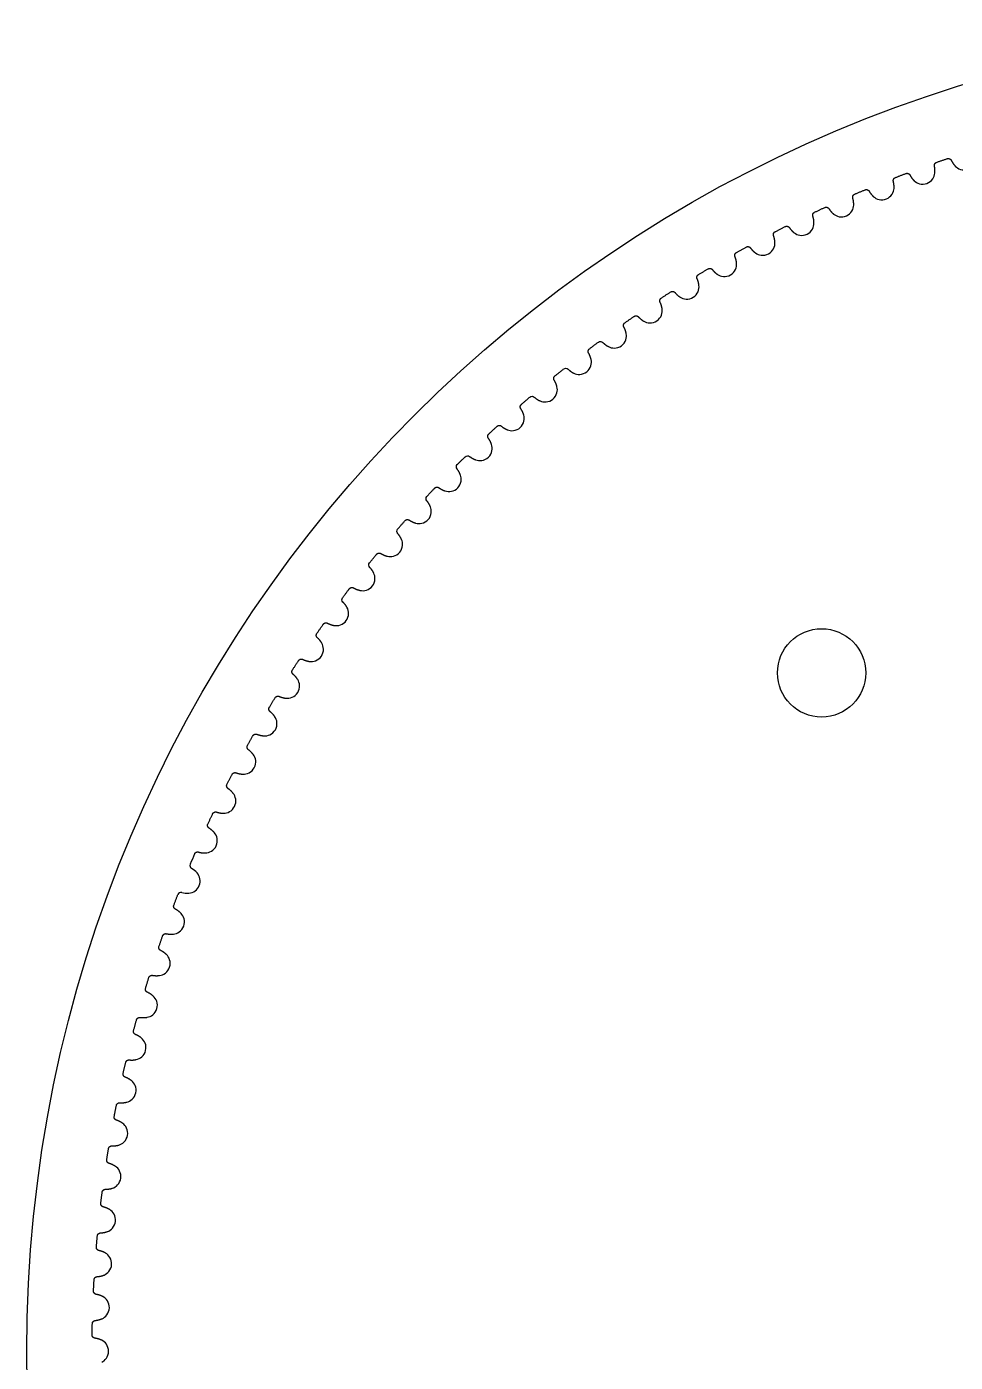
# Model space of a CAD drawing. Extents: x 12 to 272, y 74 to 194.
# Drawn here: x 12.5 to 54.6, y 133.5 to 194 of the extents above; entities that cross this region are included whole.
import ezdxf

# ---------------------------------------------------------------- set-up
doc = ezdxf.new("R2010")
doc.units = 0
doc.layers.add('View001', color=7, linetype='CONTINUOUS')

msp = doc.modelspace()

# ---------------------------------------------------------------- linework, layer by layer
at = {"layer": 'View001'}
for centre, radius in [((72.5, 134), 60), ((48.5025, 164.743), 2)]:
    msp.add_circle(centre, radius, dxfattribs=at)
for centre, radius, start, end in [((20.0419, 156.019), 0.15, 157.23, -119.761), ((20.0419, 156.019), 0.15, 157.23, -119.761), ((72.5, 134), 57.0418, 156.72, 157.23), ((19.8018, 155.318), 0.555, -86.0356, 41.9859), ((19.4711, 155.02), 1, 41.9859, 60.2388), ((19.4711, 155.02), 1, 41.9859, 60.2388), ((19.4872, 154.648), 0.15, 75.7115, 158.72), ((19.7711, 155.762), 1, -104.289, -86.0356), ((19.7711, 155.762), 1, -104.289, -86.0356)]:
    msp.add_arc(centre, radius, start, end, dxfattribs=at)
for points, degree, knots in [([(53.6151, 187.686), (53.6033, 187.737), (53.6309, 187.791), (53.6619, 187.842), (53.7123, 187.859)], 2, [0, 0, 0, 0.724386, 0.724386, 1.44877, 1.44877, 1.44877]), ([(53.6151, 187.686), (53.6033, 187.737), (53.6309, 187.791), (53.6619, 187.842), (53.7123, 187.859)], 2, [0, 0, 0, 0.724386, 0.724386, 1.44877, 1.44877, 1.44877]), ([(54.1928, 188.024), (54.243, 188.042), (54.2991, 188.02), (54.3536, 187.995), (54.3761, 187.947)], 2, [0, 0, 0, 0.724386, 0.724386, 1.44877, 1.44877, 1.44877]), ([(54.5574, 187.687), (54.6147, 187.627), (54.6957, 187.571), (54.797, 187.541), (54.8976, 187.51), (55.0179, 187.508), (55.1281, 187.544), (55.2387, 187.579), (55.335, 187.652), (55.3982, 187.736), (55.4624, 187.82), (55.495, 187.913), (55.5064, 187.995)], 3, [0, 0, 0, 0, 0.558599, 0.558599, 0.558599, 1.1172, 1.1172, 1.1172, 1.6758, 1.6758, 1.6758, 2.2344, 2.2344, 2.2344, 2.2344]), ([(51.7531, 186.994), (51.7394, 187.045), (51.7651, 187.099), (51.7944, 187.152), (51.8441, 187.17)], 2, [0, 0, 0, 0.724386, 0.724386, 1.44877, 1.44877, 1.44877]), ([(51.7531, 186.994), (51.7394, 187.045), (51.7651, 187.099), (51.7944, 187.152), (51.8441, 187.17)], 2, [0, 0, 0, 0.724386, 0.724386, 1.44877, 1.44877, 1.44877]), ([(52.3186, 187.352), (52.3681, 187.372), (52.4249, 187.352), (52.4802, 187.329), (52.5044, 187.282)], 2, [0, 0, 0, 0.724386, 0.724386, 1.44877, 1.44877, 1.44877]), ([(52.6946, 187.028), (52.754, 186.97), (52.8369, 186.917), (52.9393, 186.89), (53.0408, 186.863), (53.1611, 186.865), (53.27, 186.905), (53.3793, 186.944), (53.473, 187.02), (53.5333, 187.106), (53.5945, 187.192), (53.6239, 187.286), (53.6324, 187.369)], 3, [0, 0, 0, 0, 0.558599, 0.558599, 0.558599, 1.1172, 1.1172, 1.1172, 1.6758, 1.6758, 1.6758, 2.2344, 2.2344, 2.2344, 2.2344]), ([(49.9162, 186.237), (49.9008, 186.288), (49.9246, 186.343), (49.952, 186.397), (50.0011, 186.417)], 2, [0, 0, 0, 0.724386, 0.724386, 1.44877, 1.44877, 1.44877]), ([(49.9162, 186.237), (49.9008, 186.288), (49.9246, 186.343), (49.952, 186.397), (50.0011, 186.417)], 2, [0, 0, 0, 0.724386, 0.724386, 1.44877, 1.44877, 1.44877]), ([(50.4689, 186.616), (50.5177, 186.637), (50.5751, 186.619), (50.6313, 186.598), (50.6571, 186.552)], 2, [0, 0, 0, 0.724386, 0.724386, 1.44877, 1.44877, 1.44877]), ([(50.8561, 186.304), (50.9174, 186.249), (51.0021, 186.199), (51.1054, 186.175), (51.2078, 186.151), (51.328, 186.158), (51.4354, 186.202), (51.5432, 186.245), (51.6342, 186.324), (51.6915, 186.412), (51.7496, 186.5), (51.7757, 186.595), (51.7813, 186.678)], 3, [0, 0, 0, 0, 0.558599, 0.558599, 0.558599, 1.1172, 1.1172, 1.1172, 1.6758, 1.6758, 1.6758, 2.2344, 2.2344, 2.2344, 2.2344]), ([(48.6461, 185.815), (48.6941, 185.837), (48.7521, 185.822), (48.8089, 185.803), (48.8364, 185.757)], 2, [0, 0, 0, 0.724386, 0.724386, 1.44877, 1.44877, 1.44877]), ([(49.0438, 185.517), (49.1071, 185.464), (49.1935, 185.417), (49.2975, 185.397), (49.4007, 185.377), (49.5206, 185.387), (49.6264, 185.435), (49.7326, 185.482), (49.8209, 185.563), (49.875, 185.654), (49.93, 185.744), (49.9528, 185.84), (49.9555, 185.923)], 3, [0, 0, 0, 0, 0.558599, 0.558599, 0.558599, 1.1172, 1.1172, 1.1172, 1.6758, 1.6758, 1.6758, 2.2344, 2.2344, 2.2344, 2.2344]), ([(47.2602, 184.667), (47.3253, 184.616), (47.4133, 184.572), (47.5179, 184.556), (47.6217, 184.539), (47.7412, 184.554), (47.8453, 184.605), (47.9498, 184.656), (48.0352, 184.741), (48.0861, 184.833), (48.1379, 184.925), (48.1573, 185.021), (48.1572, 185.104)], 3, [0, 0, 0, 0, 0.558599, 0.558599, 0.558599, 1.1172, 1.1172, 1.1172, 1.6758, 1.6758, 1.6758, 2.2344, 2.2344, 2.2344, 2.2344]), ([(48.1069, 185.417), (48.0898, 185.468), (48.1116, 185.524), (48.1371, 185.578), (48.1855, 185.6)], 2, [0, 0, 0, 0.724386, 0.724386, 1.44877, 1.44877, 1.44877]), ([(48.1069, 185.417), (48.0898, 185.468), (48.1116, 185.524), (48.1371, 185.578), (48.1855, 185.6)], 2, [0, 0, 0, 0.724386, 0.724386, 1.44877, 1.44877, 1.44877]), ([(46.3273, 184.535), (46.3084, 184.584), (46.3283, 184.641), (46.3519, 184.696), (46.3995, 184.72)], 2, [0, 0, 0, 0.724386, 0.724386, 1.44877, 1.44877, 1.44877]), ([(46.3273, 184.535), (46.3084, 184.584), (46.3283, 184.641), (46.3519, 184.696), (46.3995, 184.72)], 2, [0, 0, 0, 0.724386, 0.724386, 1.44877, 1.44877, 1.44877]), ([(46.8523, 184.951), (46.8995, 184.975), (46.958, 184.962), (47.0155, 184.944), (47.0445, 184.9)], 2, [0, 0, 0, 0.724386, 0.724386, 1.44877, 1.44877, 1.44877]), ([(45.0898, 184.024), (45.1361, 184.05), (45.195, 184.039), (45.2531, 184.024), (45.2836, 183.98)], 2, [0, 0, 0, 0.724386, 0.724386, 1.44877, 1.44877, 1.44877]), ([(45.5073, 183.755), (45.5741, 183.707), (45.6637, 183.665), (45.7688, 183.653), (45.8731, 183.64), (45.9919, 183.659), (46.0942, 183.714), (46.1969, 183.768), (46.2792, 183.856), (46.3269, 183.95), (46.3755, 184.044), (46.3915, 184.141), (46.3885, 184.224)], 3, [0, 0, 0, 0, 0.558599, 0.558599, 0.558599, 1.1172, 1.1172, 1.1172, 1.6758, 1.6758, 1.6758, 2.2344, 2.2344, 2.2344, 2.2344]), ([(43.7873, 182.783), (43.8558, 182.737), (43.9467, 182.699), (44.0522, 182.69), (44.1569, 182.681), (44.275, 182.704), (44.3753, 182.762), (44.4761, 182.82), (44.5553, 182.91), (44.5997, 183.006), (44.645, 183.101), (44.6575, 183.199), (44.6516, 183.282)], 3, [0, 0, 0, 0, 0.558599, 0.558599, 0.558599, 1.1172, 1.1172, 1.1172, 1.6758, 1.6758, 1.6758, 2.2344, 2.2344, 2.2344, 2.2344]), ([(44.5797, 183.591), (44.559, 183.64), (44.5769, 183.697), (44.5986, 183.753), (44.6452, 183.778)], 2, [0, 0, 0, 0.724386, 0.724386, 1.44877, 1.44877, 1.44877]), ([(44.5797, 183.591), (44.559, 183.64), (44.5769, 183.697), (44.5986, 183.753), (44.6452, 183.778)], 2, [0, 0, 0, 0.724386, 0.724386, 1.44877, 1.44877, 1.44877]), ([(42.866, 182.586), (42.8436, 182.634), (42.8595, 182.692), (42.8792, 182.749), (42.925, 182.776)], 2, [0, 0, 0, 0.724386, 0.724386, 1.44877, 1.44877, 1.44877]), ([(42.866, 182.586), (42.8436, 182.634), (42.8595, 182.692), (42.8792, 182.749), (42.925, 182.776)], 2, [0, 0, 0, 0.724386, 0.724386, 1.44877, 1.44877, 1.44877]), ([(43.3606, 183.037), (43.4061, 183.065), (43.4653, 183.056), (43.5239, 183.043), (43.5559, 183)], 2, [0, 0, 0, 0.724386, 0.724386, 1.44877, 1.44877, 1.44877]), ([(42.1023, 181.751), (42.1724, 181.707), (42.2646, 181.672), (42.3702, 181.667), (42.4752, 181.662), (42.5925, 181.689), (42.6906, 181.751), (42.7893, 181.812), (42.8653, 181.905), (42.9064, 182.002), (42.9483, 182.099), (42.9575, 182.197), (42.9487, 182.28)], 3, [0, 0, 0, 0, 0.558599, 0.558599, 0.558599, 1.1172, 1.1172, 1.1172, 1.6758, 1.6758, 1.6758, 2.2344, 2.2344, 2.2344, 2.2344]), ([(41.1884, 181.522), (41.1644, 181.57), (41.1782, 181.628), (41.196, 181.685), (41.2407, 181.714)], 2, [0, 0, 0, 0.724386, 0.724386, 1.44877, 1.44877, 1.44877]), ([(41.1884, 181.522), (41.1644, 181.57), (41.1782, 181.628), (41.196, 181.685), (41.2407, 181.714)], 2, [0, 0, 0, 0.724386, 0.724386, 1.44877, 1.44877, 1.44877]), ([(41.667, 181.991), (41.7114, 182.02), (41.771, 182.013), (41.8299, 182.001), (41.8635, 181.96)], 2, [0, 0, 0, 0.724386, 0.724386, 1.44877, 1.44877, 1.44877]), ([(40.0109, 180.885), (40.0543, 180.916), (40.1141, 180.911), (40.1734, 180.902), (40.2084, 180.862)], 2, [0, 0, 0, 0.724386, 0.724386, 1.44877, 1.44877, 1.44877]), ([(40.4543, 180.661), (40.5259, 180.62), (40.6192, 180.588), (40.725, 180.587), (40.8302, 180.585), (40.9464, 180.616), (41.0423, 180.682), (41.1388, 180.746), (41.2115, 180.842), (41.2492, 180.94), (41.2877, 181.039), (41.2934, 181.137), (41.2817, 181.219)], 3, [0, 0, 0, 0, 0.558599, 0.558599, 0.558599, 1.1172, 1.1172, 1.1172, 1.6758, 1.6758, 1.6758, 2.2344, 2.2344, 2.2344, 2.2344]), ([(39.549, 180.4), (39.5233, 180.447), (39.5351, 180.506), (39.5508, 180.564), (39.5946, 180.594)], 2, [0, 0, 0, 0.724386, 0.724386, 1.44877, 1.44877, 1.44877]), ([(39.549, 180.4), (39.5233, 180.447), (39.5351, 180.506), (39.5508, 180.564), (39.5946, 180.594)], 2, [0, 0, 0, 0.724386, 0.724386, 1.44877, 1.44877, 1.44877]), ([(38.8454, 179.515), (38.9183, 179.476), (39.0127, 179.447), (39.1185, 179.45), (39.2237, 179.451), (39.3387, 179.487), (39.4323, 179.555), (39.5265, 179.623), (39.5958, 179.721), (39.63, 179.821), (39.6651, 179.921), (39.6674, 180.019), (39.6528, 180.101)], 3, [0, 0, 0, 0, 0.558599, 0.558599, 0.558599, 1.1172, 1.1172, 1.1172, 1.6758, 1.6758, 1.6758, 2.2344, 2.2344, 2.2344, 2.2344]), ([(37.9497, 179.222), (37.9224, 179.268), (37.9322, 179.327), (37.9459, 179.385), (37.9885, 179.417)], 2, [0, 0, 0, 0.724386, 0.724386, 1.44877, 1.44877, 1.44877]), ([(37.9497, 179.222), (37.9224, 179.268), (37.9322, 179.327), (37.9459, 179.385), (37.9885, 179.417)], 2, [0, 0, 0, 0.724386, 0.724386, 1.44877, 1.44877, 1.44877]), ([(37.2775, 178.312), (37.3517, 178.276), (37.4471, 178.251), (37.5527, 178.257), (37.6577, 178.262), (37.7714, 178.302), (37.8626, 178.374), (37.9544, 178.445), (38.0202, 178.545), (38.0509, 178.646), (38.0824, 178.747), (38.0813, 178.845), (38.064, 178.926)], 3, [0, 0, 0, 0, 0.558599, 0.558599, 0.558599, 1.1172, 1.1172, 1.1172, 1.6758, 1.6758, 1.6758, 2.2344, 2.2344, 2.2344, 2.2344]), ([(36.3925, 177.989), (36.3637, 178.034), (36.3713, 178.093), (36.383, 178.152), (36.4245, 178.185)], 2, [0, 0, 0, 0.724386, 0.724386, 1.44877, 1.44877, 1.44877]), ([(36.3925, 177.989), (36.3637, 178.034), (36.3713, 178.093), (36.383, 178.152), (36.4245, 178.185)], 2, [0, 0, 0, 0.724386, 0.724386, 1.44877, 1.44877, 1.44877]), ([(35.7524, 177.056), (35.8279, 177.022), (35.9241, 177.001), (36.0294, 177.01), (36.1342, 177.019), (36.2465, 177.063), (36.335, 177.138), (36.4243, 177.212), (36.4866, 177.315), (36.5138, 177.416), (36.5418, 177.518), (36.5372, 177.617), (36.517, 177.697)], 3, [0, 0, 0, 0, 0.558599, 0.558599, 0.558599, 1.1172, 1.1172, 1.1172, 1.6758, 1.6758, 1.6758, 2.2344, 2.2344, 2.2344, 2.2344]), ([(34.8793, 176.702), (34.8489, 176.746), (34.8545, 176.805), (34.8641, 176.865), (34.9045, 176.899)], 2, [0, 0, 0, 0.724386, 0.724386, 1.44877, 1.44877, 1.44877]), ([(34.8793, 176.702), (34.8489, 176.746), (34.8545, 176.805), (34.8641, 176.865), (34.9045, 176.899)], 2, [0, 0, 0, 0.724386, 0.724386, 1.44877, 1.44877, 1.44877]), ([(34.2722, 175.747), (34.3488, 175.716), (34.4457, 175.698), (34.5506, 175.711), (34.655, 175.724), (34.7657, 175.771), (34.8516, 175.849), (34.9382, 175.926), (34.9969, 176.032), (35.0205, 176.134), (35.0449, 176.237), (35.0369, 176.335), (35.0139, 176.415)], 3, [0, 0, 0, 0, 0.558599, 0.558599, 0.558599, 1.1172, 1.1172, 1.1172, 1.6758, 1.6758, 1.6758, 2.2344, 2.2344, 2.2344, 2.2344]), ([(33.412, 175.363), (33.3801, 175.406), (33.3836, 175.465), (33.3911, 175.525), (33.4302, 175.561)], 2, [0, 0, 0, 0.724386, 0.724386, 1.44877, 1.44877, 1.44877]), ([(33.412, 175.363), (33.3801, 175.406), (33.3836, 175.465), (33.3911, 175.525), (33.4302, 175.561)], 2, [0, 0, 0, 0.724386, 0.724386, 1.44877, 1.44877, 1.44877]), ([(32.8385, 174.388), (32.9162, 174.359), (33.0136, 174.344), (33.118, 174.362), (33.2219, 174.378), (33.3309, 174.429), (33.414, 174.51), (33.4979, 174.59), (33.5529, 174.697), (33.5729, 174.8), (33.5937, 174.904), (33.5822, 175.002), (33.5565, 175.081)], 3, [0, 0, 0, 0, 0.558599, 0.558599, 0.558599, 1.1172, 1.1172, 1.1172, 1.6758, 1.6758, 1.6758, 2.2344, 2.2344, 2.2344, 2.2344]), ([(31.4531, 172.979), (31.5318, 172.953), (31.6297, 172.942), (31.7334, 172.963), (31.8367, 172.982), (31.9438, 173.037), (32.024, 173.121), (32.1051, 173.204), (32.1563, 173.313), (32.1727, 173.417), (32.1898, 173.521), (32.175, 173.619), (32.1466, 173.697)], 3, [0, 0, 0, 0, 0.558599, 0.558599, 0.558599, 1.1172, 1.1172, 1.1172, 1.6758, 1.6758, 1.6758, 2.2344, 2.2344, 2.2344, 2.2344]), ([(30.9729, 173.106), (31.009, 173.145), (31.0685, 173.152), (31.1284, 173.156), (31.1709, 173.124)], 2, [0, 0, 0, 0.724386, 0.724386, 1.44877, 1.44877, 1.44877]), ([(30.1178, 171.523), (30.1973, 171.5), (30.2955, 171.492), (30.3985, 171.516), (30.501, 171.54), (30.6061, 171.598), (30.6834, 171.685), (30.7615, 171.771), (30.8088, 171.881), (30.8216, 171.986), (30.8351, 172.09), (30.8169, 172.187), (30.7857, 172.264)], 3, [0, 0, 0, 0, 0.558599, 0.558599, 0.558599, 1.1172, 1.1172, 1.1172, 1.6758, 1.6758, 1.6758, 2.2344, 2.2344, 2.2344, 2.2344]), ([(29.6334, 171.633), (29.6681, 171.673), (29.7273, 171.683), (29.7871, 171.688), (29.8307, 171.658)], 2, [0, 0, 0, 0.724386, 0.724386, 1.44877, 1.44877, 1.44877]), ([(28.8341, 170.021), (28.9143, 170.001), (29.0128, 169.996), (29.1148, 170.024), (29.2164, 170.051), (29.3195, 170.113), (29.3937, 170.202), (29.4687, 170.291), (29.5122, 170.403), (29.5213, 170.508), (29.5312, 170.613), (29.5096, 170.709), (29.4758, 170.785)], 3, [0, 0, 0, 0, 0.558599, 0.558599, 0.558599, 1.1172, 1.1172, 1.1172, 1.6758, 1.6758, 1.6758, 2.2344, 2.2344, 2.2344, 2.2344]), ([(28.3462, 170.114), (28.3794, 170.155), (28.4383, 170.167), (28.4978, 170.175), (28.5424, 170.146)], 2, [0, 0, 0, 0.724386, 0.724386, 1.44877, 1.44877, 1.44877]), ([(27.6036, 168.475), (27.6845, 168.458), (27.783, 168.456), (27.884, 168.488), (27.9847, 168.518), (28.0855, 168.584), (28.1565, 168.676), (28.2284, 168.767), (28.2679, 168.881), (28.2734, 168.986), (28.2796, 169.091), (28.2546, 169.187), (28.2182, 169.261)], 3, [0, 0, 0, 0, 0.558599, 0.558599, 0.558599, 1.1172, 1.1172, 1.1172, 1.6758, 1.6758, 1.6758, 2.2344, 2.2344, 2.2344, 2.2344]), ([(27.1127, 168.551), (27.1445, 168.593), (27.2029, 168.607), (27.2621, 168.617), (27.3077, 168.59)], 2, [0, 0, 0, 0.724386, 0.724386, 1.44877, 1.44877, 1.44877]), ([(26.4278, 166.887), (26.5092, 166.873), (26.6078, 166.875), (26.7076, 166.91), (26.8071, 166.944), (26.9055, 167.013), (26.9733, 167.107), (27.042, 167.201), (27.0776, 167.316), (27.0793, 167.421), (27.0818, 167.527), (27.0536, 167.621), (27.0146, 167.694)], 3, [0, 0, 0, 0, 0.558599, 0.558599, 0.558599, 1.1172, 1.1172, 1.1172, 1.6758, 1.6758, 1.6758, 2.2344, 2.2344, 2.2344, 2.2344]), ([(25.9346, 166.946), (25.9648, 166.99), (26.0227, 167.005), (26.0816, 167.017), (26.1281, 166.991)], 2, [0, 0, 0, 0.724386, 0.724386, 1.44877, 1.44877, 1.44877]), ([(25.6663, 166.332), (25.6262, 166.367), (25.6172, 166.427), (25.6122, 166.486), (25.643, 166.53)], 2, [0, 0, 0, 0.724386, 0.724386, 1.44877, 1.44877, 1.44877]), ([(25.6663, 166.332), (25.6262, 166.367), (25.6172, 166.427), (25.6122, 166.486), (25.643, 166.53)], 2, [0, 0, 0, 0.724386, 0.724386, 1.44877, 1.44877, 1.44877]), ([(25.3081, 165.259), (25.39, 165.247), (25.4884, 165.253), (25.587, 165.292), (25.6852, 165.329), (25.7812, 165.402), (25.8457, 165.498), (25.911, 165.594), (25.9425, 165.71), (25.9406, 165.815), (25.9394, 165.921), (25.9079, 166.015), (25.8664, 166.086)], 3, [0, 0, 0, 0, 0.558599, 0.558599, 0.558599, 1.1172, 1.1172, 1.1172, 1.6758, 1.6758, 1.6758, 2.2344, 2.2344, 2.2344, 2.2344]), ([(24.8132, 165.301), (24.8419, 165.345), (24.8992, 165.363), (24.9576, 165.377), (25.005, 165.353)], 2, [0, 0, 0, 0.724386, 0.724386, 1.44877, 1.44877, 1.44877]), ([(24.5664, 164.678), (24.5252, 164.712), (24.5141, 164.771), (24.507, 164.83), (24.5362, 164.875)], 2, [0, 0, 0, 0.724386, 0.724386, 1.44877, 1.44877, 1.44877]), ([(24.5664, 164.678), (24.5252, 164.712), (24.5141, 164.771), (24.507, 164.83), (24.5362, 164.875)], 2, [0, 0, 0, 0.724386, 0.724386, 1.44877, 1.44877, 1.44877]), ([(24.2459, 163.593), (24.3282, 163.584), (24.4263, 163.593), (24.5235, 163.635), (24.6204, 163.676), (24.7137, 163.752), (24.7748, 163.851), (24.8368, 163.949), (24.8642, 164.066), (24.8587, 164.171), (24.8538, 164.277), (24.819, 164.369), (24.775, 164.439)], 3, [0, 0, 0, 0, 0.558599, 0.558599, 0.558599, 1.1172, 1.1172, 1.1172, 1.6758, 1.6758, 1.6758, 2.2344, 2.2344, 2.2344, 2.2344]), ([(23.7498, 163.617), (23.777, 163.663), (23.8336, 163.683), (23.8915, 163.699), (23.9397, 163.676)], 2, [0, 0, 0, 0.724386, 0.724386, 1.44877, 1.44877, 1.44877]), ([(23.2425, 161.891), (23.3251, 161.885), (23.4228, 161.898), (23.5185, 161.943), (23.6138, 161.987), (23.7045, 162.066), (23.7621, 162.167), (23.8206, 162.267), (23.844, 162.385), (23.8347, 162.49), (23.8261, 162.596), (23.7882, 162.686), (23.7418, 162.755)], 3, [0, 0, 0, 0, 0.558599, 0.558599, 0.558599, 1.1172, 1.1172, 1.1172, 1.6758, 1.6758, 1.6758, 2.2344, 2.2344, 2.2344, 2.2344]), ([(23.525, 162.987), (23.4826, 163.019), (23.4694, 163.077), (23.4603, 163.136), (23.4879, 163.182)], 2, [0, 0, 0, 0.724386, 0.724386, 1.44877, 1.44877, 1.44877]), ([(23.525, 162.987), (23.4826, 163.019), (23.4694, 163.077), (23.4603, 163.136), (23.4879, 163.182)], 2, [0, 0, 0, 0.724386, 0.724386, 1.44877, 1.44877, 1.44877]), ([(22.7459, 161.898), (22.7714, 161.945), (22.8274, 161.966), (22.8846, 161.984), (22.9336, 161.963)], 2, [0, 0, 0, 0.724386, 0.724386, 1.44877, 1.44877, 1.44877]), ([(22.2991, 160.155), (22.3818, 160.152), (22.4791, 160.168), (22.5731, 160.216), (22.6669, 160.264), (22.7547, 160.346), (22.8088, 160.449), (22.8638, 160.551), (22.883, 160.67), (22.8701, 160.774), (22.8578, 160.879), (22.8167, 160.969), (22.7679, 161.036)], 3, [0, 0, 0, 0, 0.558599, 0.558599, 0.558599, 1.1172, 1.1172, 1.1172, 1.6758, 1.6758, 1.6758, 2.2344, 2.2344, 2.2344, 2.2344]), ([(22.5432, 161.26), (22.4997, 161.29), (22.4845, 161.348), (22.4733, 161.407), (22.4994, 161.454)], 2, [0, 0, 0, 0.724386, 0.724386, 1.44877, 1.44877, 1.44877]), ([(22.5432, 161.26), (22.4997, 161.29), (22.4845, 161.348), (22.4733, 161.407), (22.4994, 161.454)], 2, [0, 0, 0, 0.724386, 0.724386, 1.44877, 1.44877, 1.44877]), ([(21.6223, 159.5), (21.5778, 159.529), (21.5606, 159.586), (21.5473, 159.645), (21.5717, 159.692)], 2, [0, 0, 0, 0.724386, 0.724386, 1.44877, 1.44877, 1.44877]), ([(21.6223, 159.5), (21.5778, 159.529), (21.5606, 159.586), (21.5473, 159.645), (21.5717, 159.692)], 2, [0, 0, 0, 0.724386, 0.724386, 1.44877, 1.44877, 1.44877]), ([(21.8026, 160.145), (21.8265, 160.192), (21.8816, 160.216), (21.9382, 160.235), (21.9879, 160.216)], 2, [0, 0, 0, 0.724386, 0.724386, 1.44877, 1.44877, 1.44877]), ([(21.4169, 158.387), (21.4997, 158.387), (21.5963, 158.406), (21.6886, 158.458), (21.7806, 158.509), (21.8656, 158.594), (21.916, 158.699), (21.9674, 158.803), (21.9824, 158.922), (21.9659, 159.026), (21.95, 159.131), (21.9058, 159.219), (21.8547, 159.284)], 3, [0, 0, 0, 0, 0.558599, 0.558599, 0.558599, 1.1172, 1.1172, 1.1172, 1.6758, 1.6758, 1.6758, 2.2344, 2.2344, 2.2344, 2.2344]), ([(20.921, 158.359), (20.9432, 158.408), (20.9975, 158.433), (21.0534, 158.455), (21.1037, 158.438)], 2, [0, 0, 0, 0.724386, 0.724386, 1.44877, 1.44877, 1.44877]), ([(20.7633, 157.708), (20.7178, 157.736), (20.6986, 157.793), (20.6833, 157.851), (20.7061, 157.899)], 2, [0, 0, 0, 0.724386, 0.724386, 1.44877, 1.44877, 1.44877]), ([(20.7633, 157.708), (20.7178, 157.736), (20.6986, 157.793), (20.6833, 157.851), (20.7061, 157.899)], 2, [0, 0, 0, 0.724386, 0.724386, 1.44877, 1.44877, 1.44877]), ([(20.5969, 156.59), (20.6797, 156.592), (20.7756, 156.615), (20.866, 156.67), (20.9562, 156.724), (21.0381, 156.812), (21.0848, 156.918), (21.1326, 157.024), (21.1434, 157.144), (21.1233, 157.247), (21.1037, 157.351), (21.0565, 157.438), (21.0032, 157.501)], 3, [0, 0, 0, 0, 0.558599, 0.558599, 0.558599, 1.1172, 1.1172, 1.1172, 1.6758, 1.6758, 1.6758, 2.2344, 2.2344, 2.2344, 2.2344]), ([(20.1023, 156.544), (20.1228, 156.593), (20.1762, 156.621), (20.2313, 156.645), (20.2822, 156.629)], 2, [0, 0, 0, 0.724386, 0.724386, 1.44877, 1.44877, 1.44877]), ([(19.2355, 154.042), (19.1882, 154.066), (19.1651, 154.121), (19.1458, 154.178), (19.1652, 154.228)], 2, [0, 0, 0, 0.724386, 0.724386, 1.44877, 1.44877, 1.44877]), ([(19.2355, 154.042), (19.1882, 154.066), (19.1651, 154.121), (19.1458, 154.178), (19.1652, 154.228)], 2, [0, 0, 0, 0.724386, 0.724386, 1.44877, 1.44877, 1.44877]), ([(19.1476, 152.914), (19.2299, 152.922), (19.324, 152.952), (19.4104, 153.013), (19.4966, 153.073), (19.5722, 153.167), (19.6114, 153.276), (19.6516, 153.385), (19.6541, 153.505), (19.6268, 153.607), (19.6, 153.709), (19.5469, 153.792), (19.4893, 153.851)], 3, [0, 0, 0, 0, 0.558599, 0.558599, 0.558599, 1.1172, 1.1172, 1.1172, 1.6758, 1.6758, 1.6758, 2.2344, 2.2344, 2.2344, 2.2344]), ([(18.6573, 152.834), (18.6744, 152.885), (18.7257, 152.916), (18.779, 152.943), (18.8309, 152.931)], 2, [0, 0, 0, 0.724386, 0.724386, 1.44877, 1.44877, 1.44877]), ([(18.5685, 152.171), (18.5204, 152.193), (18.4954, 152.248), (18.4741, 152.304), (18.4917, 152.354)], 2, [0, 0, 0, 0.724386, 0.724386, 1.44877, 1.44877, 1.44877]), ([(18.5685, 152.171), (18.5204, 152.193), (18.4954, 152.248), (18.4741, 152.304), (18.4917, 152.354)], 2, [0, 0, 0, 0.724386, 0.724386, 1.44877, 1.44877, 1.44877]), ([(18.52, 151.04), (18.602, 151.052), (18.695, 151.084), (18.7792, 151.148), (18.8633, 151.212), (18.9355, 151.308), (18.9709, 151.418), (19.0073, 151.529), (19.0056, 151.649), (18.9748, 151.749), (18.9444, 151.851), (18.8884, 151.932), (18.8288, 151.989)], 3, [0, 0, 0, 0, 0.558599, 0.558599, 0.558599, 1.1172, 1.1172, 1.1172, 1.6758, 1.6758, 1.6758, 2.2344, 2.2344, 2.2344, 2.2344]), ([(18.0328, 150.944), (18.0481, 150.995), (18.0983, 151.028), (18.1507, 151.057), (18.2029, 151.047)], 2, [0, 0, 0, 0.724386, 0.724386, 1.44877, 1.44877, 1.44877]), ([(17.9672, 150.277), (17.9184, 150.298), (17.8914, 150.352), (17.8682, 150.407), (17.8841, 150.458)], 2, [0, 0, 0, 0.724386, 0.724386, 1.44877, 1.44877, 1.44877]), ([(17.9672, 150.277), (17.9184, 150.298), (17.8914, 150.352), (17.8682, 150.407), (17.8841, 150.458)], 2, [0, 0, 0, 0.724386, 0.724386, 1.44877, 1.44877, 1.44877]), ([(17.9582, 149.146), (18.0397, 149.16), (18.1316, 149.196), (18.2134, 149.263), (18.2953, 149.329), (18.3641, 149.428), (18.3956, 149.54), (18.4282, 149.651), (18.4222, 149.771), (18.3879, 149.871), (18.3541, 149.971), (18.2952, 150.05), (18.2336, 150.105)], 3, [0, 0, 0, 0, 0.558599, 0.558599, 0.558599, 1.1172, 1.1172, 1.1172, 1.6758, 1.6758, 1.6758, 2.2344, 2.2344, 2.2344, 2.2344]), ([(17.4747, 149.033), (17.4882, 149.084), (17.5372, 149.119), (17.5885, 149.15), (17.641, 149.142)], 2, [0, 0, 0, 0.724386, 0.724386, 1.44877, 1.44877, 1.44877]), ([(17.4324, 148.364), (17.3828, 148.384), (17.354, 148.436), (17.3289, 148.491), (17.343, 148.542)], 2, [0, 0, 0, 0.724386, 0.724386, 1.44877, 1.44877, 1.44877]), ([(17.4324, 148.364), (17.3828, 148.384), (17.354, 148.436), (17.3289, 148.491), (17.343, 148.542)], 2, [0, 0, 0, 0.724386, 0.724386, 1.44877, 1.44877, 1.44877]), ([(17.4628, 147.233), (17.5438, 147.25), (17.6343, 147.289), (17.7138, 147.359), (17.7933, 147.428), (17.8587, 147.529), (17.8862, 147.642), (17.9149, 147.754), (17.9048, 147.874), (17.867, 147.972), (17.8297, 148.071), (17.7681, 148.148), (17.7046, 148.201)], 3, [0, 0, 0, 0, 0.558599, 0.558599, 0.558599, 1.1172, 1.1172, 1.1172, 1.6758, 1.6758, 1.6758, 2.2344, 2.2344, 2.2344, 2.2344]), ([(16.9836, 147.103), (16.9952, 147.155), (17.0431, 147.191), (17.0932, 147.224), (17.146, 147.218)], 2, [0, 0, 0, 0.724386, 0.724386, 1.44877, 1.44877, 1.44877]), ([(16.9646, 146.434), (16.9144, 146.451), (16.8838, 146.503), (16.8568, 146.556), (16.8691, 146.608)], 2, [0, 0, 0, 0.724386, 0.724386, 1.44877, 1.44877, 1.44877]), ([(16.9646, 146.434), (16.9144, 146.451), (16.8838, 146.503), (16.8568, 146.556), (16.8691, 146.608)], 2, [0, 0, 0, 0.724386, 0.724386, 1.44877, 1.44877, 1.44877]), ([(17.0345, 145.305), (17.1149, 145.324), (17.204, 145.367), (17.281, 145.439), (17.358, 145.511), (17.4198, 145.614), (17.4434, 145.728), (17.4681, 145.841), (17.4538, 145.96), (17.4127, 146.057), (17.3719, 146.155), (17.3077, 146.23), (17.2424, 146.28)], 3, [0, 0, 0, 0, 0.558599, 0.558599, 0.558599, 1.1172, 1.1172, 1.1172, 1.6758, 1.6758, 1.6758, 2.2344, 2.2344, 2.2344, 2.2344]), ([(16.5601, 145.158), (16.57, 145.21), (16.6165, 145.248), (16.6655, 145.282), (16.7184, 145.278)], 2, [0, 0, 0, 0.724386, 0.724386, 1.44877, 1.44877, 1.44877]), ([(16.5645, 144.488), (16.5137, 144.504), (16.4814, 144.554), (16.4525, 144.607), (16.4629, 144.659)], 2, [0, 0, 0, 0.724386, 0.724386, 1.44877, 1.44877, 1.44877]), ([(16.5645, 144.488), (16.5137, 144.504), (16.4814, 144.554), (16.4525, 144.607), (16.4629, 144.659)], 2, [0, 0, 0, 0.724386, 0.724386, 1.44877, 1.44877, 1.44877]), ([(16.6738, 143.362), (16.7534, 143.385), (16.841, 143.43), (16.9154, 143.505), (16.9899, 143.579), (17.048, 143.685), (17.0677, 143.799), (17.0884, 143.913), (17.0699, 144.032), (17.0254, 144.127), (16.9813, 144.224), (16.9145, 144.296), (16.8475, 144.345)], 3, [0, 0, 0, 0, 0.558599, 0.558599, 0.558599, 1.1172, 1.1172, 1.1172, 1.6758, 1.6758, 1.6758, 2.2344, 2.2344, 2.2344, 2.2344]), ([(16.2048, 143.199), (16.2128, 143.251), (16.258, 143.291), (16.3057, 143.327), (16.3588, 143.324)], 2, [0, 0, 0, 0.724386, 0.724386, 1.44877, 1.44877, 1.44877]), ([(16.2326, 142.529), (16.1813, 142.543), (16.1471, 142.593), (16.1164, 142.644), (16.1251, 142.697)], 2, [0, 0, 0, 0.724386, 0.724386, 1.44877, 1.44877, 1.44877]), ([(16.2326, 142.529), (16.1813, 142.543), (16.1471, 142.593), (16.1164, 142.644), (16.1251, 142.697)], 2, [0, 0, 0, 0.724386, 0.724386, 1.44877, 1.44877, 1.44877]), ([(16.3811, 141.408), (16.4598, 141.433), (16.5458, 141.482), (16.6175, 141.559), (16.6894, 141.636), (16.7438, 141.743), (16.7595, 141.858), (16.7762, 141.973), (16.7536, 142.092), (16.7058, 142.185), (16.6583, 142.28), (16.589, 142.35), (16.5204, 142.396)], 3, [0, 0, 0, 0, 0.558599, 0.558599, 0.558599, 1.1172, 1.1172, 1.1172, 1.6758, 1.6758, 1.6758, 2.2344, 2.2344, 2.2344, 2.2344]), ([(15.9181, 141.228), (15.9242, 141.281), (15.968, 141.322), (16.0144, 141.36), (16.0676, 141.359)], 2, [0, 0, 0, 0.724386, 0.724386, 1.44877, 1.44877, 1.44877]), ([(15.9692, 140.561), (15.9174, 140.573), (15.8816, 140.621), (15.8491, 140.671), (15.8559, 140.724)], 2, [0, 0, 0, 0.724386, 0.724386, 1.44877, 1.44877, 1.44877]), ([(15.9692, 140.561), (15.9174, 140.573), (15.8816, 140.621), (15.8491, 140.671), (15.8559, 140.724)], 2, [0, 0, 0, 0.724386, 0.724386, 1.44877, 1.44877, 1.44877]), ([(16.1567, 139.445), (16.2346, 139.473), (16.3188, 139.524), (16.3878, 139.604), (16.4569, 139.684), (16.5075, 139.793), (16.5191, 139.908), (16.5319, 140.024), (16.5051, 140.141), (16.4541, 140.233), (16.4034, 140.326), (16.3317, 140.393), (16.2614, 140.437)], 3, [0, 0, 0, 0, 0.558599, 0.558599, 0.558599, 1.1172, 1.1172, 1.1172, 1.6758, 1.6758, 1.6758, 2.2344, 2.2344, 2.2344, 2.2344]), ([(15.7003, 139.249), (15.7046, 139.302), (15.7469, 139.345), (15.792, 139.384), (15.8451, 139.385)], 2, [0, 0, 0, 0.724386, 0.724386, 1.44877, 1.44877, 1.44877]), ([(15.7747, 138.584), (15.7225, 138.594), (15.685, 138.641), (15.6508, 138.69), (15.6558, 138.743)], 2, [0, 0, 0, 0.724386, 0.724386, 1.44877, 1.44877, 1.44877]), ([(15.7747, 138.584), (15.7225, 138.594), (15.685, 138.641), (15.6508, 138.69), (15.6558, 138.743)], 2, [0, 0, 0, 0.724386, 0.724386, 1.44877, 1.44877, 1.44877]), ([(16.001, 137.475), (16.0778, 137.506), (16.1602, 137.56), (16.2264, 137.643), (16.2927, 137.724), (16.3395, 137.835), (16.3471, 137.951), (16.3558, 138.067), (16.3249, 138.183), (16.2707, 138.273), (16.2168, 138.364), (16.1428, 138.429), (16.071, 138.471)], 3, [0, 0, 0, 0, 0.558599, 0.558599, 0.558599, 1.1172, 1.1172, 1.1172, 1.6758, 1.6758, 1.6758, 2.2344, 2.2344, 2.2344, 2.2344]), ([(15.5517, 137.264), (15.5542, 137.317), (15.595, 137.361), (15.6386, 137.402), (15.6917, 137.405)], 2, [0, 0, 0, 0.724386, 0.724386, 1.44877, 1.44877, 1.44877]), ([(15.6492, 136.601), (15.5968, 136.61), (15.5577, 136.655), (15.5217, 136.703), (15.5249, 136.756)], 2, [0, 0, 0, 0.724386, 0.724386, 1.44877, 1.44877, 1.44877]), ([(15.6492, 136.601), (15.5968, 136.61), (15.5577, 136.655), (15.5217, 136.703), (15.5249, 136.756)], 2, [0, 0, 0, 0.724386, 0.724386, 1.44877, 1.44877, 1.44877]), ([(15.9141, 135.501), (15.9898, 135.535), (16.0703, 135.592), (16.1335, 135.677), (16.1969, 135.761), (16.2398, 135.873), (16.2434, 135.989), (16.248, 136.105), (16.2132, 136.22), (16.1558, 136.308), (16.0988, 136.397), (16.0225, 136.46), (15.9494, 136.499)], 3, [0, 0, 0, 0, 0.558599, 0.558599, 0.558599, 1.1172, 1.1172, 1.1172, 1.6758, 1.6758, 1.6758, 2.2344, 2.2344, 2.2344, 2.2344]), ([(15.4725, 135.274), (15.4731, 135.327), (15.5123, 135.373), (15.5545, 135.415), (15.6075, 135.42)], 2, [0, 0, 0, 0.724386, 0.724386, 1.44877, 1.44877, 1.44877]), ([(15.5931, 134.616), (15.5403, 134.622), (15.4997, 134.666), (15.4621, 134.713), (15.4634, 134.766)], 2, [0, 0, 0, 0.724386, 0.724386, 1.44877, 1.44877, 1.44877]), ([(15.5931, 134.616), (15.5403, 134.622), (15.4997, 134.666), (15.4621, 134.713), (15.4634, 134.766)], 2, [0, 0, 0, 0.724386, 0.724386, 1.44877, 1.44877, 1.44877]), ([(15.8962, 133.526), (15.9707, 133.562), (16.0491, 133.621), (16.1093, 133.708), (16.1698, 133.794), (16.2087, 133.908), (16.2082, 134.024), (16.2088, 134.14), (16.17, 134.254), (16.1096, 134.34), (16.0494, 134.428), (15.9711, 134.487), (15.8966, 134.523)], 3, [0, 0, 0, 0, 0.558599, 0.558599, 0.558599, 1.1172, 1.1172, 1.1172, 1.6758, 1.6758, 1.6758, 2.2344, 2.2344, 2.2344, 2.2344])]:
    msp.add_open_spline(points, degree=degree, knots=knots, dxfattribs=at)
for points, degree in [([(53.6324, 187.369), (53.649, 187.529), (53.6151, 187.686)], 2), ([(53.6324, 187.369), (53.649, 187.529), (53.6151, 187.686)], 2), ([(53.7123, 187.859), (54.1928, 188.024)], 1), ([(54.3761, 187.947), (54.446, 187.803), (54.5574, 187.687)], 2), ([(54.3761, 187.947), (54.446, 187.803), (54.5574, 187.687)], 2), ([(51.7813, 186.678), (51.7924, 186.838), (51.7531, 186.994)], 2), ([(51.7813, 186.678), (51.7924, 186.838), (51.7531, 186.994)], 2), ([(51.8441, 187.17), (52.3186, 187.352)], 1), ([(52.5044, 187.282), (52.5793, 187.14), (52.6946, 187.028)], 2), ([(52.5044, 187.282), (52.5793, 187.14), (52.6946, 187.028)], 2), ([(50.0011, 186.417), (50.4689, 186.616)], 1), ([(50.6571, 186.552), (50.7369, 186.412), (50.8561, 186.304)], 2), ([(50.6571, 186.552), (50.7369, 186.412), (50.8561, 186.304)], 2), ([(48.1855, 185.6), (48.6461, 185.815)], 1), ([(48.8364, 185.757), (48.921, 185.621), (49.0438, 185.517)], 2), ([(48.8364, 185.757), (48.921, 185.621), (49.0438, 185.517)], 2), ([(49.9555, 185.923), (49.961, 186.083), (49.9162, 186.237)], 2), ([(49.9555, 185.923), (49.961, 186.083), (49.9162, 186.237)], 2), ([(48.1572, 185.104), (48.157, 185.265), (48.1069, 185.417)], 2), ([(48.1572, 185.104), (48.157, 185.265), (48.1069, 185.417)], 2), ([(46.3885, 184.224), (46.3827, 184.384), (46.3273, 184.535)], 2), ([(46.3885, 184.224), (46.3827, 184.384), (46.3273, 184.535)], 2), ([(46.3995, 184.72), (46.8523, 184.951)], 1), ([(47.0445, 184.9), (47.1338, 184.766), (47.2602, 184.667)], 2), ([(47.0445, 184.9), (47.1338, 184.766), (47.2602, 184.667)], 2), ([(44.6452, 183.778), (45.0898, 184.024)], 1), ([(45.2836, 183.98), (45.3775, 183.85), (45.5073, 183.755)], 2), ([(45.2836, 183.98), (45.3775, 183.85), (45.5073, 183.755)], 2), ([(44.6516, 183.282), (44.6403, 183.442), (44.5797, 183.591)], 2), ([(44.6516, 183.282), (44.6403, 183.442), (44.5797, 183.591)], 2), ([(42.925, 182.776), (43.3606, 183.037)], 1), ([(43.5559, 183), (43.6543, 182.873), (43.7873, 182.783)], 2), ([(43.5559, 183), (43.6543, 182.873), (43.7873, 182.783)], 2), ([(42.9487, 182.28), (42.9317, 182.439), (42.866, 182.586)], 2), ([(42.9487, 182.28), (42.9317, 182.439), (42.866, 182.586)], 2), ([(41.2817, 181.219), (41.2592, 181.378), (41.1884, 181.522)], 2), ([(41.2817, 181.219), (41.2592, 181.378), (41.1884, 181.522)], 2), ([(41.2407, 181.714), (41.667, 181.991)], 1), ([(41.8635, 181.96), (41.9662, 181.837), (42.1023, 181.751)], 2), ([(41.8635, 181.96), (41.9662, 181.837), (42.1023, 181.751)], 2), ([(39.5946, 180.594), (40.0109, 180.885)], 1), ([(40.2084, 180.862), (40.3154, 180.742), (40.4543, 180.661)], 2), ([(40.2084, 180.862), (40.3154, 180.742), (40.4543, 180.661)], 2), ([(39.6528, 180.101), (39.6248, 180.259), (39.549, 180.4)], 2), ([(39.6528, 180.101), (39.6248, 180.259), (39.549, 180.4)], 2), ([(37.9885, 179.417), (38.3945, 179.723)], 1), ([(38.3945, 179.723), (38.4465, 179.768), (38.5488, 179.759), (38.5926, 179.706)], 3), ([(38.5926, 179.706), (38.7037, 179.59), (38.8454, 179.515)], 2), ([(38.5926, 179.706), (38.7037, 179.59), (38.8454, 179.515)], 2), ([(38.064, 178.926), (38.0304, 179.083), (37.9497, 179.222)], 2), ([(38.064, 178.926), (38.0304, 179.083), (37.9497, 179.222)], 2), ([(36.4245, 178.185), (36.8195, 178.505)], 1), ([(36.8195, 178.505), (36.87, 178.552), (36.9725, 178.547), (37.0181, 178.495)], 3), ([(37.0181, 178.495), (37.1332, 178.383), (37.2775, 178.312)], 2), ([(37.0181, 178.495), (37.1332, 178.383), (37.2775, 178.312)], 2), ([(36.517, 177.697), (36.478, 177.853), (36.3925, 177.989)], 2), ([(36.517, 177.697), (36.478, 177.853), (36.3925, 177.989)], 2), ([(34.9045, 176.899), (35.2881, 177.232)], 1), ([(35.2881, 177.232), (35.3368, 177.281), (35.4395, 177.28), (35.4869, 177.23)], 3), ([(35.4869, 177.23), (35.6058, 177.122), (35.7524, 177.056)], 2), ([(35.4869, 177.23), (35.6058, 177.122), (35.7524, 177.056)], 2), ([(35.0139, 176.415), (34.9695, 176.569), (34.8793, 176.702)], 2), ([(35.0139, 176.415), (34.9695, 176.569), (34.8793, 176.702)], 2), ([(33.4302, 175.561), (33.802, 175.907)], 1), ([(33.802, 175.907), (33.849, 175.958), (33.9516, 175.96), (34.0007, 175.912)], 3), ([(34.0007, 175.912), (34.1234, 175.808), (34.2722, 175.747)], 2), ([(34.0007, 175.912), (34.1234, 175.808), (34.2722, 175.747)], 2), ([(33.5565, 175.081), (33.5068, 175.233), (33.412, 175.363)], 2), ([(33.5565, 175.081), (33.5068, 175.233), (33.412, 175.363)], 2), ([(31.9922, 173.974), (31.9458, 174.024), (31.9516, 174.127), (32.0035, 174.172)], 3), ([(31.9922, 173.974), (31.9458, 174.024), (31.9516, 174.127), (32.0035, 174.172)], 3), ([(32.0035, 174.172), (32.363, 174.531)], 1), ([(32.363, 174.531), (32.4082, 174.583), (32.5107, 174.589), (32.5615, 174.542)], 3), ([(32.5615, 174.542), (32.6877, 174.443), (32.8385, 174.388)], 2), ([(32.5615, 174.542), (32.6877, 174.443), (32.8385, 174.388)], 2), ([(32.1466, 173.697), (32.0915, 173.847), (31.9922, 173.974)], 2), ([(32.1466, 173.697), (32.0915, 173.847), (31.9922, 173.974)], 2), ([(30.6262, 172.734), (30.9729, 173.106)], 1), ([(31.1709, 173.124), (31.3005, 173.029), (31.4531, 172.979)], 2), ([(31.1709, 173.124), (31.3005, 173.029), (31.4531, 172.979)], 2), ([(30.6218, 172.536), (30.5737, 172.585), (30.5759, 172.687), (30.6262, 172.734)], 3), ([(30.6218, 172.536), (30.5737, 172.585), (30.5759, 172.687), (30.6262, 172.734)], 3), ([(30.7857, 172.264), (30.7254, 172.413), (30.6218, 172.536)], 2), ([(30.7857, 172.264), (30.7254, 172.413), (30.6218, 172.536)], 2), ([(29.3025, 171.051), (29.2526, 171.098), (29.2513, 171.201), (29.2999, 171.249)], 3), ([(29.3025, 171.051), (29.2526, 171.098), (29.2513, 171.201), (29.2999, 171.249)], 3), ([(29.2999, 171.249), (29.6334, 171.633)], 1), ([(29.8307, 171.658), (29.9635, 171.567), (30.1178, 171.523)], 2), ([(29.8307, 171.658), (29.9635, 171.567), (30.1178, 171.523)], 2), ([(29.4758, 170.785), (29.4103, 170.932), (29.3025, 171.051)], 2), ([(29.4758, 170.785), (29.4103, 170.932), (29.3025, 171.051)], 2), ([(28.0262, 169.719), (28.3462, 170.114)], 1), ([(28.5424, 170.146), (28.6783, 170.06), (28.8341, 170.021)], 2), ([(28.5424, 170.146), (28.6783, 170.06), (28.8341, 170.021)], 2), ([(28.0357, 169.52), (27.9843, 169.566), (27.9794, 169.669), (28.0262, 169.719)], 3), ([(28.0357, 169.52), (27.9843, 169.566), (27.9794, 169.669), (28.0262, 169.719)], 3), ([(28.2182, 169.261), (28.1477, 169.405), (28.0357, 169.52)], 2), ([(28.2182, 169.261), (28.1477, 169.405), (28.0357, 169.52)], 2), ([(26.8232, 167.947), (26.7701, 167.991), (26.7617, 168.093), (26.8068, 168.145)], 3), ([(26.8232, 167.947), (26.7701, 167.991), (26.7617, 168.093), (26.8068, 168.145)], 3), ([(26.8068, 168.145), (27.1127, 168.551)], 1), ([(27.3077, 168.59), (27.4465, 168.509), (27.6036, 168.475)], 2), ([(27.3077, 168.59), (27.4465, 168.509), (27.6036, 168.475)], 2), ([(27.0146, 167.694), (26.9391, 167.836), (26.8232, 167.947)], 2), ([(27.0146, 167.694), (26.9391, 167.836), (26.8232, 167.947)], 2), ([(25.643, 166.53), (25.9346, 166.946)], 1), ([(26.1281, 166.991), (26.2696, 166.915), (26.4278, 166.887)], 2), ([(26.1281, 166.991), (26.2696, 166.915), (26.4278, 166.887)], 2), ([(25.8664, 166.086), (25.786, 166.225), (25.6663, 166.332)], 2), ([(25.8664, 166.086), (25.786, 166.225), (25.6663, 166.332)], 2), ([(24.5362, 164.875), (24.8132, 165.301)], 1), ([(25.005, 165.353), (25.1491, 165.282), (25.3081, 165.259)], 2), ([(25.005, 165.353), (25.1491, 165.282), (25.3081, 165.259)], 2), ([(24.775, 164.439), (24.6898, 164.575), (24.5664, 164.678)], 2), ([(24.775, 164.439), (24.6898, 164.575), (24.5664, 164.678)], 2), ([(23.4879, 163.182), (23.7498, 163.617)], 1), ([(23.9397, 163.676), (24.0862, 163.61), (24.2459, 163.593)], 2), ([(23.9397, 163.676), (24.0862, 163.61), (24.2459, 163.593)], 2), ([(23.7418, 162.755), (23.6518, 162.888), (23.525, 162.987)], 2), ([(23.7418, 162.755), (23.6518, 162.888), (23.525, 162.987)], 2), ([(22.4994, 161.454), (22.7459, 161.898)], 1), ([(22.9336, 161.963), (23.0823, 161.903), (23.2425, 161.891)], 2), ([(22.9336, 161.963), (23.0823, 161.903), (23.2425, 161.891)], 2), ([(22.7679, 161.036), (22.6734, 161.166), (22.5432, 161.26)], 2), ([(22.7679, 161.036), (22.6734, 161.166), (22.5432, 161.26)], 2), ([(21.5717, 159.692), (21.8026, 160.145)], 1), ([(21.9879, 160.216), (22.1386, 160.161), (22.2991, 160.155)], 2), ([(21.9879, 160.216), (22.1386, 160.161), (22.2991, 160.155)], 2), ([(21.8547, 159.284), (21.7557, 159.41), (21.6223, 159.5)], 2), ([(21.8547, 159.284), (21.7557, 159.41), (21.6223, 159.5)], 2), ([(20.7061, 157.899), (20.921, 158.359)], 1), ([(21.1037, 158.438), (21.2563, 158.387), (21.4169, 158.387)], 2), ([(21.1037, 158.438), (21.2563, 158.387), (21.4169, 158.387)], 2), ([(21.0032, 157.501), (20.8998, 157.624), (20.7633, 157.708)], 2), ([(21.0032, 157.501), (20.8998, 157.624), (20.7633, 157.708)], 2), ([(20.2822, 156.629), (20.4364, 156.584), (20.5969, 156.59)], 2), ([(20.2822, 156.629), (20.4364, 156.584), (20.5969, 156.59)], 2), ([(19.1652, 154.228), (19.3475, 154.702)], 1), ([(19.4893, 153.851), (19.3776, 153.967), (19.2355, 154.042)], 2), ([(19.4893, 153.851), (19.3776, 153.967), (19.2355, 154.042)], 2), ([(18.4917, 152.354), (18.6573, 152.834)], 1), ([(18.8309, 152.931), (18.9878, 152.897), (19.1476, 152.914)], 2), ([(18.8309, 152.931), (18.9878, 152.897), (19.1476, 152.914)], 2), ([(18.8288, 151.989), (18.7131, 152.101), (18.5685, 152.171)], 2), ([(18.8288, 151.989), (18.7131, 152.101), (18.5685, 152.171)], 2), ([(17.8841, 150.458), (18.0328, 150.944)], 1), ([(18.2029, 151.047), (18.3609, 151.018), (18.52, 151.04)], 2), ([(18.2029, 151.047), (18.3609, 151.018), (18.52, 151.04)], 2), ([(18.2336, 150.105), (18.1142, 150.213), (17.9672, 150.277)], 2), ([(18.2336, 150.105), (18.1142, 150.213), (17.9672, 150.277)], 2), ([(17.343, 148.542), (17.4747, 149.033)], 1), ([(17.641, 149.142), (17.8, 149.119), (17.9582, 149.146)], 2), ([(17.641, 149.142), (17.8, 149.119), (17.9582, 149.146)], 2), ([(17.7046, 148.201), (17.5815, 148.305), (17.4324, 148.364)], 2), ([(17.7046, 148.201), (17.5815, 148.305), (17.4324, 148.364)], 2), ([(16.8691, 146.608), (16.9836, 147.103)], 1), ([(17.146, 147.218), (17.3057, 147.2), (17.4628, 147.233)], 2), ([(17.146, 147.218), (17.3057, 147.2), (17.4628, 147.233)], 2), ([(17.2424, 146.28), (17.1157, 146.379), (16.9646, 146.434)], 2), ([(17.2424, 146.28), (17.1157, 146.379), (16.9646, 146.434)], 2), ([(16.4629, 144.659), (16.5601, 145.158)], 1), ([(16.7184, 145.278), (16.8786, 145.266), (17.0345, 145.305)], 2), ([(16.7184, 145.278), (16.8786, 145.266), (17.0345, 145.305)], 2), ([(16.8475, 144.345), (16.7174, 144.439), (16.5645, 144.488)], 2), ([(16.8475, 144.345), (16.7174, 144.439), (16.5645, 144.488)], 2), ([(16.3588, 143.324), (16.5193, 143.318), (16.6738, 143.362)], 2), ([(16.3588, 143.324), (16.5193, 143.318), (16.6738, 143.362)], 2), ([(16.1251, 142.697), (16.2048, 143.199)], 1), ([(16.5204, 142.396), (16.3871, 142.486), (16.2326, 142.529)], 2), ([(16.5204, 142.396), (16.3871, 142.486), (16.2326, 142.529)], 2), ([(15.8559, 140.724), (15.9181, 141.228)], 1), ([(16.0676, 141.359), (16.2282, 141.359), (16.3811, 141.408)], 2), ([(16.0676, 141.359), (16.2282, 141.359), (16.3811, 141.408)], 2), ([(16.2614, 140.437), (16.1251, 140.522), (15.9692, 140.561)], 2), ([(16.2614, 140.437), (16.1251, 140.522), (15.9692, 140.561)], 2), ([(15.6558, 138.743), (15.7003, 139.249)], 1), ([(15.8451, 139.385), (16.0057, 139.39), (16.1567, 139.445)], 2), ([(15.8451, 139.385), (16.0057, 139.39), (16.1567, 139.445)], 2), ([(16.071, 138.471), (15.9319, 138.551), (15.7747, 138.584)], 2), ([(16.071, 138.471), (15.9319, 138.551), (15.7747, 138.584)], 2), ([(15.6917, 137.405), (15.852, 137.415), (16.001, 137.475)], 2), ([(15.6917, 137.405), (15.852, 137.415), (16.001, 137.475)], 2), ([(15.5249, 136.756), (15.5517, 137.264)], 1), ([(15.9494, 136.499), (15.8075, 136.574), (15.6492, 136.601)], 2), ([(15.9494, 136.499), (15.8075, 136.574), (15.6492, 136.601)], 2), ([(15.6075, 135.42), (15.7673, 135.436), (15.9141, 135.501)], 2), ([(15.6075, 135.42), (15.7673, 135.436), (15.9141, 135.501)], 2), ([(15.4634, 134.766), (15.4725, 135.274)], 1), ([(15.8966, 134.523), (15.7522, 134.594), (15.5931, 134.616)], 2), ([(15.8966, 134.523), (15.7522, 134.594), (15.5931, 134.616)], 2)]:
    msp.add_open_spline(points, degree=degree, dxfattribs=at)

doc.saveas('drawing.dxf')
